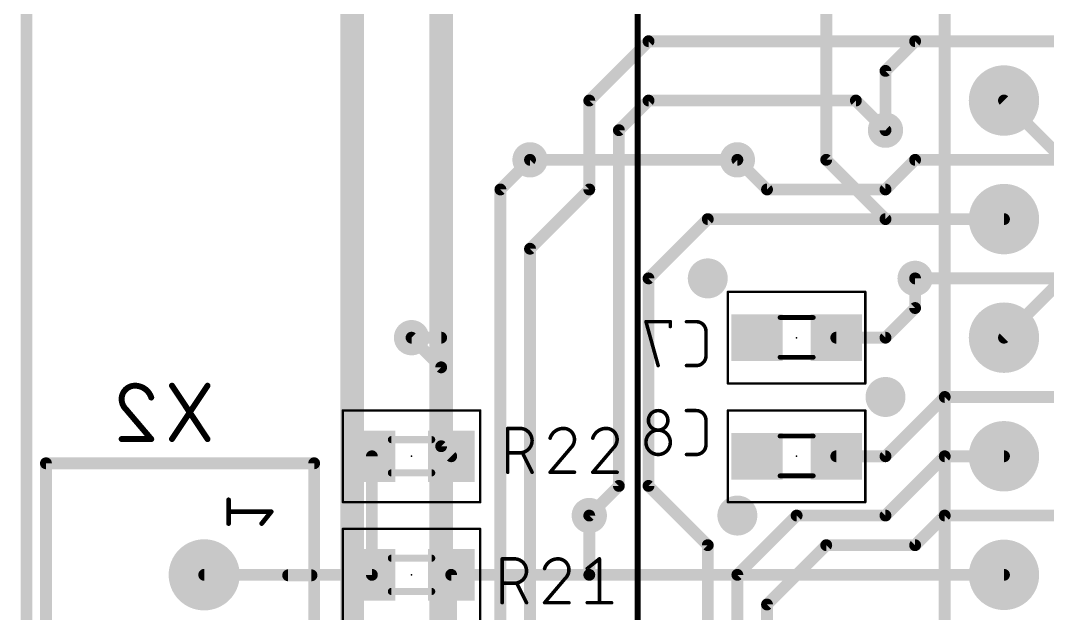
# Model space of a CAD drawing. Extents: x -10 to 79, y 9 to 113.
# Drawn here: x -10.29 to 11.73, y 80.45 to 93.15 of the extents above; entities that cross this region are included whole.
import ezdxf

# ---------------------------------------------------------------- set-up
doc = ezdxf.new("R2010")
doc.units = 0
for name, color, linetype in [('1', 12, 'CONTINUOUS'), ('16', 132, 'CONTINUOUS'), ('17', 110, 'CONTINUOUS'), ('18', 110, 'CONTINUOUS'), ('20', 31, 'CONTINUOUS'), ('21', 253, 'CONTINUOUS'), ('22', 253, 'CONTINUOUS'), ('23', 53, 'CONTINUOUS'), ('24', 53, 'CONTINUOUS'), ('25', 253, 'CONTINUOUS'), ('26', 253, 'CONTINUOUS'), ('39', 12, 'CONTINUOUS'), ('40', 132, 'CONTINUOUS'), ('51', 253, 'CONTINUOUS'), ('52', 253, 'CONTINUOUS')]:
    doc.layers.add(name, color=color, linetype=linetype)

# ---------------------------------------------------------------- blocks, each defined once
blk = doc.blocks.new('RECT')
blk.add_solid([(-0.5, -0.5), (0.5, -0.5), (-0.5, 0.5), (0.5, 0.5)])
blk = doc.blocks.new('ROUNDP')
at = {"const_width": 0.5}
blk.add_lwpolyline([(0, -0.25, 1), (0, 0.25, 1), (0, -0.25)], format="xyb", dxfattribs=at)
blk = doc.blocks.new('ROUNDV')
at = {"const_width": 0.5}
blk.add_lwpolyline([(0, -0.25, 1), (0, 0.25, 1), (0, -0.25)], format="xyb", dxfattribs=at)

msp = doc.modelspace()

# ---------------------------------------------------------------- linework, layer by layer
at = {"layer": '1', "const_width": 0.254}
for points in [[(-10.16, 22.86), (-10.16, 113.03)], [(6.985, 90.17), (6.985, 99.06)], [(8.255, 92.075), (8.89, 92.71)], [(8.89, 92.71), (13.97, 92.71)], [(8.255, 90.805), (8.255, 92.075)], [(10.795, 91.44), (12.065, 90.17)], [(0.635, 90.17), (5.08, 90.17)], [(8.255, 88.9), (6.985, 90.17)], [(10.795, 88.9), (8.255, 88.9)], [(15.24, 87.63), (8.89, 87.63)], [(-1.27, 85.725), (-1.905, 86.36)], [(-1.27, 84.035), (-1.27, 85.725)], [(-1.055, 83.82), (-1.27, 84.035)], [(-2.755, 81.28), (-2.755, 83.82)], [(1.905, 82.55), (1.905, 81.28)], [(-6.35, 81.28), (-2.755, 81.28)], [(-1.055, 78.74), (-1.055, 81.28)], [(1.905, 81.28), (-1.055, 81.28)], [(10.795, 81.28), (1.905, 81.28)]]:
    msp.add_lwpolyline(points, dxfattribs=at)
at = {"layer": '1', "const_width": 0.127}
for points in [[(8.89, 92.7735, 1), (8.89, 92.6465)], [(8.9349, 92.6651, 1), (8.8451, 92.7549)], [(8.3185, 92.075, 1), (8.1915, 92.075)], [(8.2101, 92.1199, 1), (8.2999, 92.0301)], [(10.8399, 91.4849, 1), (10.7501, 91.3951)], [(8.1915, 90.805, 1), (8.3185, 90.805)], [(0.635, 90.2335, 1), (0.635, 90.1065)], [(5.08, 90.1065, 1), (5.08, 90.2335)], [(7.0299, 90.2149, 1), (6.9401, 90.1251)], [(6.9215, 90.17, 1), (7.0485, 90.17)], [(8.255, 88.9635, 1), (8.255, 88.8365)], [(8.2101, 88.8551, 1), (8.2999, 88.9449)], [(10.795, 88.8365, 1), (10.795, 88.9635)], [(8.89, 87.6935, 1), (8.89, 87.5665)], [(-1.8601, 86.4049, 1), (-1.9499, 86.3151)], [(-1.2065, 85.725, 1), (-1.3335, 85.725)], [(-1.3149, 85.6801, 1), (-1.2251, 85.7699)], [(-1.2251, 84.0799, 1), (-1.3149, 83.9901)], [(-1.3335, 84.035, 1), (-1.2065, 84.035)], [(-2.6915, 83.82, 1), (-2.8185, 83.82)], [(-1.0999, 83.7751, 1), (-1.0101, 83.8649)], [(1.9685, 82.55, 1), (1.8415, 82.55)], [(-6.35, 81.3435, 1), (-6.35, 81.2165)], [(-2.8185, 81.28, 1), (-2.6915, 81.28)], [(-2.755, 81.2165, 1), (-2.755, 81.3435)], [(-0.9915, 81.28, 1), (-1.1185, 81.28)], [(-1.055, 81.3435, 1), (-1.055, 81.2165)], [(1.905, 81.3435, 1), (1.905, 81.2165)], [(1.8415, 81.28, 1), (1.9685, 81.28)], [(1.905, 81.2165, 1), (1.905, 81.3435)], [(10.795, 81.2165, 1), (10.795, 81.3435)]]:
    msp.add_lwpolyline(points, format="xyb", dxfattribs=at)
at = {"layer": '16'}
for points, const_width in [([(-10.16, 22.86), (-10.16, 113.03)], 0.254), ([(-3.175, 68.58), (-3.175, 96.52)], 0.508), ([(-1.27, 86.36), (-1.27, 95.885)], 0.508), ([(1.905, 91.44), (3.175, 92.71)], 0.254), ([(3.175, 92.71), (13.97, 92.71)], 0.254), ([(1.905, 89.535), (1.905, 91.44)], 0.254), ([(2.54, 90.805), (3.175, 91.44)], 0.254), ([(3.175, 91.44), (7.62, 91.44)], 0.254), ([(7.62, 91.44), (8.255, 90.805)], 0.254), ([(2.54, 83.185), (2.54, 90.805)], 0.254), ([(0, 89.535), (0.635, 90.17)], 0.254), ([(5.715, 89.535), (5.08, 90.17)], 0.254), ([(8.89, 90.17), (8.255, 89.535)], 0.254), ([(13.6701, 90.17), (8.89, 90.17)], 0.254), ([(0, 64.135), (0, 89.535)], 0.254), ([(0.635, 88.265), (1.905, 89.535)], 0.254), ([(8.255, 89.535), (5.715, 89.535)], 0.254), ([(3.175, 87.63), (4.445, 88.9)], 0.254), ([(4.445, 88.9), (10.795, 88.9)], 0.254), ([(0.635, 68.58), (0.635, 88.265)], 0.254), ([(3.175, 83.185), (3.175, 87.63)], 0.254), ([(8.89, 87.63), (8.89, 86.995)], 0.254), ([(12.065, 87.63), (10.795, 86.36)], 0.254), ([(8.89, 86.995), (8.255, 86.36)], 0.254), ([(-1.27, 86.36), (-1.27, 77.47)], 0.508), ([(-1.905, 86.36), (-1.27, 86.36)], 0.254), ([(8.255, 86.36), (7.2, 86.36)], 0.254), ([(9.525, 85.09), (8.255, 83.82)], 0.254), ([(15.24, 85.09), (9.525, 85.09)], 0.254), ([(8.255, 83.82), (7.2, 83.82)], 0.254), ([(9.525, 83.82), (8.255, 82.55)], 0.254), ([(10.795, 83.82), (9.525, 83.82)], 0.254), ([(1.905, 82.55), (2.54, 83.185)], 0.254), ([(3.175, 83.185), (4.445, 81.915)], 0.254), ([(6.35, 82.55), (5.08, 81.28)], 0.254), ([(8.255, 82.55), (6.35, 82.55)], 0.254), ([(9.525, 82.55), (8.89, 81.915)], 0.254), ([(12.065, 82.55), (9.525, 82.55)], 0.254), ([(4.445, 81.915), (4.445, 79.375)], 0.254), ([(6.985, 81.915), (5.715, 80.645)], 0.254), ([(8.89, 81.915), (6.985, 81.915)], 0.254), ([(5.08, 81.28), (5.08, 78.74)], 0.254), ([(5.715, 67.31), (5.715, 80.645)], 0.254)]:
    msp.add_lwpolyline(points, dxfattribs=dict(at, const_width=const_width))
for points, const_width in [([(3.175, 92.7735, 1), (3.175, 92.6465)], 0.127), ([(3.2199, 92.6651, 1), (3.1301, 92.7549)], 0.127), ([(1.9685, 91.44, 1), (1.8415, 91.44)], 0.127), ([(1.8601, 91.4849, 1), (1.9499, 91.3951)], 0.127), ([(3.175, 91.5035, 1), (3.175, 91.3765)], 0.127), ([(3.2199, 91.3951, 1), (3.1301, 91.4849)], 0.127), ([(7.6649, 91.4849, 1), (7.5751, 91.3951)], 0.127), ([(7.62, 91.3765, 1), (7.62, 91.5035)], 0.127), ([(2.6035, 90.805, 1), (2.4765, 90.805)], 0.127), ([(2.4951, 90.8499, 1), (2.5849, 90.7601)], 0.127), ([(8.2101, 90.7601, 1), (8.2999, 90.8499)], 0.127), ([(0.6799, 90.1251, 1), (0.5901, 90.2149)], 0.127), ([(5.1249, 90.2149, 1), (5.0351, 90.1251)], 0.127), ([(8.89, 90.2335, 1), (8.89, 90.1065)], 0.127), ([(8.9349, 90.1251, 1), (8.8451, 90.2149)], 0.127), ([(0.0635, 89.535, 1), (-0.0635, 89.535)], 0.127), ([(-0.0449, 89.5799, 1), (0.0449, 89.4901)], 0.127), ([(1.8415, 89.535, 1), (1.9685, 89.535)], 0.127), ([(1.9499, 89.4901, 1), (1.8601, 89.5799)], 0.127), ([(5.715, 89.5985, 1), (5.715, 89.4715)], 0.127), ([(5.6701, 89.4901, 1), (5.7599, 89.5799)], 0.127), ([(8.2101, 89.5799, 1), (8.2999, 89.4901)], 0.127), ([(8.255, 89.4715, 1), (8.255, 89.5985)], 0.127), ([(4.445, 88.9635, 1), (4.445, 88.8365)], 0.127), ([(4.4899, 88.8551, 1), (4.4001, 88.9449)], 0.127), ([(10.795, 88.8365, 1), (10.795, 88.9635)], 0.127), ([(0.6985, 88.265, 1), (0.5715, 88.265)], 0.127), ([(0.5901, 88.3099, 1), (0.6799, 88.2201)], 0.127), ([(3.2385, 87.63, 1), (3.1115, 87.63)], 0.127), ([(3.1301, 87.6749, 1), (3.2199, 87.5851)], 0.127), ([(8.9535, 87.63, 1), (8.8265, 87.63)], 0.127), ([(8.8265, 86.995, 1), (8.9535, 86.995)], 0.127), ([(8.9349, 86.9501, 1), (8.8451, 87.0399)], 0.127), ([(-1.143, 86.36, 1), (-1.397, 86.36)], 0.254), ([(-1.905, 86.4235, 1), (-1.905, 86.2965)], 0.127), ([(-1.397, 86.36, 1), (-1.143, 86.36)], 0.254), ([(-1.27, 86.2965, 1), (-1.27, 86.4235)], 0.127), ([(7.2, 86.4235, 1), (7.2, 86.2965)], 0.127), ([(8.2101, 86.4049, 1), (8.2999, 86.3151)], 0.127), ([(8.255, 86.2965, 1), (8.255, 86.4235)], 0.127), ([(10.7501, 86.4049, 1), (10.8399, 86.3151)], 0.127), ([(9.525, 85.1535, 1), (9.525, 85.0265)], 0.127), ([(9.5699, 85.0451, 1), (9.4801, 85.1349)], 0.127), ([(7.2, 83.8835, 1), (7.2, 83.7565)], 0.127), ([(8.2101, 83.8649, 1), (8.2999, 83.7751)], 0.127), ([(8.255, 83.7565, 1), (8.255, 83.8835)], 0.127), ([(9.525, 83.8835, 1), (9.525, 83.7565)], 0.127), ([(9.5699, 83.7751, 1), (9.4801, 83.8649)], 0.127), ([(10.795, 83.7565, 1), (10.795, 83.8835)], 0.127), ([(2.4765, 83.185, 1), (2.6035, 83.185)], 0.127), ([(2.5849, 83.1401, 1), (2.4951, 83.2299)], 0.127), ([(3.2199, 83.2299, 1), (3.1301, 83.1401)], 0.127), ([(3.1115, 83.185, 1), (3.2385, 83.185)], 0.127), ([(1.8601, 82.5949, 1), (1.9499, 82.5051)], 0.127), ([(6.35, 82.6135, 1), (6.35, 82.4865)], 0.127), ([(6.3949, 82.5051, 1), (6.3051, 82.5949)], 0.127), ([(8.2101, 82.5949, 1), (8.2999, 82.5051)], 0.127), ([(8.255, 82.4865, 1), (8.255, 82.6135)], 0.127), ([(9.525, 82.6135, 1), (9.525, 82.4865)], 0.127), ([(9.5699, 82.5051, 1), (9.4801, 82.5949)], 0.127), ([(4.5085, 81.915, 1), (4.3815, 81.915)], 0.127), ([(4.4001, 81.8701, 1), (4.4899, 81.9599)], 0.127), ([(6.985, 81.9785, 1), (6.985, 81.8515)], 0.127), ([(7.0299, 81.8701, 1), (6.9401, 81.9599)], 0.127), ([(8.8451, 81.9599, 1), (8.9349, 81.8701)], 0.127), ([(8.89, 81.8515, 1), (8.89, 81.9785)], 0.127), ([(5.1435, 81.28, 1), (5.0165, 81.28)], 0.127), ([(5.0351, 81.3249, 1), (5.1249, 81.2351)], 0.127), ([(5.7785, 80.645, 1), (5.6515, 80.645)], 0.127), ([(5.6701, 80.6899, 1), (5.7599, 80.6001)], 0.127)]:
    msp.add_lwpolyline(points, format="xyb", dxfattribs=dict(at, const_width=const_width))
at = {"layer": '20', "const_width": 0.254}
msp.add_lwpolyline([(-10.16, 22.86), (-10.16, 113.03)], dxfattribs=at)
at = {"layer": '21', "const_width": 0.127}
msp.add_lwpolyline([(2.94, 35.25), (2.94, 112.324)], dxfattribs=at)
at = {"layer": '22', "const_width": 0.254}
for points in [[(9.525, 64.77), (9.525, 104.14)], [(-9.7425, 71.27), (-9.7425, 83.67)], [(-9.7425, 83.67), (-3.9925, 83.67)], [(-3.9925, 83.67), (-3.9925, 71.27)], [(-4.05, 81.27), (-4.55, 81.27)]]:
    msp.add_lwpolyline(points, dxfattribs=at)
at = {"layer": '22', "const_width": 0.127}
for points in [[(-9.679, 83.67, 1), (-9.806, 83.67)], [(-9.7425, 83.7335, 1), (-9.7425, 83.6065)], [(-3.929, 83.67, 1), (-4.056, 83.67)], [(-3.9925, 83.6065, 1), (-3.9925, 83.7335)], [(-4.55, 81.3335, 1), (-4.55, 81.2065)], [(-4.05, 81.2065, 1), (-4.05, 81.3335)]]:
    msp.add_lwpolyline(points, format="xyb", dxfattribs=at)
at = {"layer": '23'}
for p in [(-1.905, 83.82), (-1.905, 81.28)]:
    msp.add_point(p, dxfattribs=at)
at = {"layer": '24'}
for p in [(6.35, 86.36), (6.35, 83.82)]:
    msp.add_point(p, dxfattribs=at)
at = {"layer": '25', "const_width": 0.0762}
for points in [[(0.1567, 83.4771), (0.1567, 84.4169)], [(0.1567, 84.4169), (0.4178, 84.4169)], [(0.4178, 83.8948), (0.1567, 83.8948)], [(0.6788, 83.4771), (0.47, 83.8948)], [(1.5092, 83.9992), (1.0654, 83.4771)], [(2.4236, 83.9992), (1.9798, 83.4771)], [(1.0654, 83.4771), (1.5875, 83.4771)], [(1.9798, 83.4771), (2.5019, 83.4771)], [(0.0381, 80.6831), (0.0381, 81.6229)], [(0.0381, 81.6229), (0.2992, 81.6229)], [(1.8612, 81.4141), (2.1222, 81.6229)], [(2.1222, 81.6229), (2.1222, 80.6831)], [(1.3906, 81.2052), (0.9468, 80.6831)], [(0.2992, 81.1008), (0.0381, 81.1008)], [(0.5602, 80.6831), (0.3514, 81.1008)], [(0.9468, 80.6831), (1.4689, 80.6831)], [(1.8612, 80.6831), (2.3833, 80.6831)]]:
    msp.add_lwpolyline(points, dxfattribs=at)
at = {"layer": '25'}
for points, const_width in [([(0.1758, 84.4169, 1), (0.1377, 84.4169)], 0.0381), ([(0.1567, 84.4359, 1), (0.1567, 84.3979)], 0.0381), ([(0.4178, 83.8948, 1), (0.4178, 84.4169)], 0.0762), ([(0.4178, 84.4359, 1), (0.4178, 84.3979)], 0.0381), ([(0.4178, 84.3979, 1), (0.4178, 84.4359)], 0.0381), ([(1.3526, 84.4169, 0.3252), (1.0654, 84.2081)], 0.0762), ([(1.5875, 84.182, 0.4142), (1.3526, 84.4169)], 0.0762), ([(1.3526, 84.4359, 1), (1.3526, 84.3979)], 0.0381), ([(1.3526, 84.3979, 1), (1.3526, 84.4359)], 0.0381), ([(2.267, 84.4169, 0.3252), (1.9798, 84.2081)], 0.0762), ([(2.5019, 84.182, 0.4142), (2.267, 84.4169)], 0.0762), ([(2.267, 84.4359, 1), (2.267, 84.3979)], 0.0381), ([(2.267, 84.3979, 1), (2.2669, 84.4359)], 0.0381), ([(1.0473, 84.2139, 1), (1.0835, 84.2022)], 0.0381), ([(1.5092, 83.9992, 0.2052), (1.5875, 84.182)], 0.0762), ([(1.6066, 84.1819, 1), (1.5685, 84.182)], 0.0381), ([(1.5685, 84.182, 1), (1.6066, 84.182)], 0.0381), ([(1.9617, 84.2139, 1), (1.9979, 84.2022)], 0.0381), ([(2.4236, 83.9992, 0.2052), (2.5019, 84.182)], 0.0762), ([(2.5209, 84.1819, 1), (2.4829, 84.182)], 0.0381), ([(2.4829, 84.182, 1), (2.521, 84.182)], 0.0381), ([(0.1567, 83.9138, 1), (0.1567, 83.8757)], 0.0381), ([(0.4178, 83.9138, 1), (0.4178, 83.8757)], 0.0381), ([(0.4178, 83.8757, 1), (0.4178, 83.9138)], 0.0381), ([(0.487, 83.9033, 1), (0.4529, 83.8863)], 0.0381), ([(1.496, 84.013, 1), (1.5223, 83.9854)], 0.0381), ([(1.5237, 83.9869, 1), (1.4947, 84.0115)], 0.0381), ([(2.4104, 84.013, 1), (2.4367, 83.9854)], 0.0381), ([(2.4381, 83.9869, 1), (2.4091, 84.0115)], 0.0381), ([(0.1377, 83.4771, 1), (0.1758, 83.4771)], 0.0381), ([(0.6618, 83.4686, 1), (0.6959, 83.4856)], 0.0381), ([(1.0654, 83.4962, 1), (1.0654, 83.4581)], 0.0381), ([(1.0509, 83.4894, 1), (1.0799, 83.4648)], 0.0381), ([(1.5875, 83.4581, 1), (1.5875, 83.4962)], 0.0381), ([(1.9798, 83.4962, 1), (1.9798, 83.4581)], 0.0381), ([(1.9653, 83.4894, 1), (1.9943, 83.4648)], 0.0381), ([(2.5019, 83.4581, 1), (2.5019, 83.4962)], 0.0381), ([(0.0381, 81.6419, 1), (0.0381, 81.6039)], 0.0381), ([(0.0572, 81.6229, 1), (0.0191, 81.6229)], 0.0381), ([(0.2992, 81.1008, 1), (0.2992, 81.6229)], 0.0762), ([(0.2992, 81.6419, 1), (0.2992, 81.6039)], 0.0381), ([(0.2992, 81.6039, 1), (0.2992, 81.6419)], 0.0381), ([(1.234, 81.6229, 0.3252), (0.9468, 81.4141)], 0.0762), ([(1.4689, 81.388, 0.4142), (1.234, 81.6229)], 0.0762), ([(1.234, 81.6419, 1), (1.234, 81.6039)], 0.0381), ([(1.234, 81.6039, 1), (1.2339, 81.6419)], 0.0381), ([(2.1413, 81.6229, 1), (2.1032, 81.6229)], 0.0381), ([(2.1341, 81.608, 1), (2.1103, 81.6378)], 0.0381), ([(0.9287, 81.4199, 1), (0.9649, 81.4082)], 0.0381), ([(1.3774, 81.219, 1), (1.4037, 81.1914)], 0.0381), ([(1.3906, 81.2052, 0.2052), (1.4689, 81.388)], 0.0762), ([(1.4051, 81.1929, 1), (1.3761, 81.2175)], 0.0381), ([(1.4879, 81.3879, 1), (1.4499, 81.388)], 0.0381), ([(1.4499, 81.388, 1), (1.488, 81.388)], 0.0381), ([(1.8493, 81.4289, 1), (1.8731, 81.3992)], 0.0381), ([(0.0381, 81.1198, 1), (0.0381, 81.0817)], 0.0381), ([(0.2992, 81.1198, 1), (0.2992, 81.0817)], 0.0381), ([(0.2992, 81.0817, 1), (0.2992, 81.1198)], 0.0381), ([(0.3684, 81.1093, 1), (0.3343, 81.0923)], 0.0381), ([(0.0191, 80.6831, 1), (0.0572, 80.6831)], 0.0381), ([(0.5432, 80.6746, 1), (0.5772, 80.6916)], 0.0381), ([(0.9468, 80.7022, 1), (0.9468, 80.6641)], 0.0381), ([(0.9323, 80.6954, 1), (0.9613, 80.6708)], 0.0381), ([(1.4689, 80.6641, 1), (1.4689, 80.7022)], 0.0381), ([(1.8612, 80.7022, 1), (1.8612, 80.6641)], 0.0381), ([(2.1032, 80.6831, 1), (2.1413, 80.6831)], 0.0381), ([(2.3833, 80.6641, 1), (2.3833, 80.7022)], 0.0381)]:
    msp.add_lwpolyline(points, format="xyb", dxfattribs=dict(at, const_width=const_width))
at = {"layer": '26'}
for points, const_width in [([(3.6423, 86.7029), (3.1202, 86.7029)], 0.0762), ([(3.1202, 86.7029), (3.3813, 85.7631)], 0.0762), ([(3.6423, 86.5985), (3.6423, 86.7029)], 0.0762), ([(4.1981, 86.7029), (3.9892, 86.7029)], 0.0762), ([(4.4069, 85.9719), (4.4069, 86.4941)], 0.0762), ([(3.9892, 85.7631), (4.1981, 85.7631)], 0.0762), ([(-6.2785, 84.1885), (-7.0405, 85.3315)], 0.127), ([(-6.2785, 85.3315), (-7.0405, 84.1885)], 0.127), ([(-8.0248, 84.8235), (-7.485, 84.1885)], 0.127), ([(4.1981, 84.7979), (3.9892, 84.7979)], 0.0762), ([(4.4069, 84.0669), (4.4069, 84.5891)], 0.0762), ([(-7.485, 84.1885), (-8.12, 84.1885)], 0.127), ([(3.9892, 83.8581), (4.1981, 83.8581)], 0.0762)]:
    msp.add_lwpolyline(points, dxfattribs=dict(at, const_width=const_width))
for points, const_width in [([(3.1202, 86.7219, 1), (3.1202, 86.6839)], 0.0381), ([(3.1386, 86.708, 1), (3.1019, 86.6978)], 0.0381), ([(3.6614, 86.7029, 1), (3.6233, 86.7029)], 0.0381), ([(3.6423, 86.6839, 1), (3.6423, 86.7219)], 0.0381), ([(3.9892, 86.7219, 1), (3.9892, 86.6839)], 0.0381), ([(4.4069, 86.4941, 0.4142), (4.1981, 86.7029)], 0.0762), ([(4.1981, 86.7219, 1), (4.1981, 86.6838)], 0.0381), ([(4.1981, 86.6839, 1), (4.1981, 86.7219)], 0.0381), ([(3.6233, 86.5985, 1), (3.6614, 86.5985)], 0.0381), ([(4.426, 86.4941, 1), (4.3879, 86.4941)], 0.0381), ([(4.3879, 86.4941, 1), (4.426, 86.4941)], 0.0381), ([(4.1981, 85.7631, 0.4142), (4.4069, 85.9719)], 0.0762), ([(4.426, 85.9719, 1), (4.3879, 85.9719)], 0.0381), ([(4.3879, 85.9719, 1), (4.426, 85.9719)], 0.0381), ([(3.3629, 85.758, 1), (3.3996, 85.7682)], 0.0381), ([(3.9892, 85.7822, 1), (3.9892, 85.7441)], 0.0381), ([(4.1981, 85.7822, 1), (4.1981, 85.7441)], 0.0381), ([(4.1981, 85.7441, 1), (4.1981, 85.7822)], 0.0381), ([(-7.8342, 85.3315, 0.4142), (-8.12, 85.0457)], 0.127), ([(-7.8343, 85.3633, 1), (-7.8342, 85.2998)], 0.0635), ([(-7.485, 85.0775, 0.3252), (-7.8342, 85.3315)], 0.127), ([(-7.8342, 85.2998, 1), (-7.8342, 85.3633)], 0.0635), ([(-7.0141, 85.3491, 1), (-7.0669, 85.3139)], 0.0635), ([(-6.2521, 85.3139, 1), (-6.3049, 85.3491)], 0.0635), ([(-8.12, 85.0457, 0.2053), (-8.0248, 84.8235)], 0.127), ([(-8.0883, 85.0457, 1), (-8.1517, 85.0458)], 0.0635), ([(-8.1518, 85.0457, 1), (-8.0883, 85.0457)], 0.0635), ([(-7.5152, 85.0677, 1), (-7.4548, 85.0873)], 0.0635), ([(-8.0006, 84.8441, 1), (-8.0489, 84.8029)], 0.0635), ([(-8.0466, 84.8005, 1), (-8.0029, 84.8465)], 0.0635), ([(3.5901, 84.5891, 1), (3.1724, 84.5891)], 0.0762), ([(3.9892, 84.8169, 1), (3.9892, 84.7789)], 0.0381), ([(4.4069, 84.5891, 0.4142), (4.1981, 84.7979)], 0.0762), ([(4.1981, 84.8169, 1), (4.1981, 84.7788)], 0.0381), ([(4.1981, 84.7789, 1), (4.1981, 84.8169)], 0.0381), ([(3.1724, 84.5891, 1), (3.5901, 84.5891)], 0.0762), ([(3.1915, 84.5891, 1), (3.1534, 84.5891)], 0.0381), ([(3.1534, 84.5891, 1), (3.1915, 84.5891)], 0.0381), ([(3.6092, 84.5891, 1), (3.5711, 84.5891)], 0.0381), ([(3.5711, 84.5891, 1), (3.6092, 84.5891)], 0.0381), ([(4.426, 84.5891, 1), (4.3879, 84.5891)], 0.0381), ([(4.3879, 84.5891, 1), (4.426, 84.5891)], 0.0381), ([(3.6423, 84.1192, 1), (3.1202, 84.1192)], 0.0762), ([(-8.12, 84.2203, 1), (-8.12, 84.1568)], 0.0635), ([(-7.5092, 84.1679, 1), (-7.4608, 84.2091)], 0.0635), ([(-7.485, 84.1568, 1), (-7.485, 84.2203)], 0.0635), ([(-7.0669, 84.2061, 1), (-7.0141, 84.1709)], 0.0635), ([(-6.3049, 84.1709, 1), (-6.2521, 84.2061)], 0.0635), ([(3.1202, 84.1192, 1), (3.6423, 84.1192)], 0.0762), ([(3.1393, 84.1192, 1), (3.1012, 84.1192)], 0.0381), ([(3.1012, 84.1192, 1), (3.1393, 84.1192)], 0.0381), ([(3.6614, 84.1192, 1), (3.6233, 84.1192)], 0.0381), ([(3.6233, 84.1192, 1), (3.6614, 84.1192)], 0.0381), ([(4.1981, 83.8581, 0.4142), (4.4069, 84.0669)], 0.0762), ([(4.426, 84.0669, 1), (4.3879, 84.0669)], 0.0381), ([(3.9892, 83.8772, 1), (3.9892, 83.8391)], 0.0381), ([(4.1981, 83.8772, 1), (4.1981, 83.8391)], 0.0381), ([(4.1981, 83.8391, 1), (4.1981, 83.8772)], 0.0381), ([(4.3879, 84.0669, 1), (4.426, 84.0669)], 0.0381)]:
    msp.add_lwpolyline(points, format="xyb", dxfattribs=dict(at, const_width=const_width))
at = {"layer": '39', "const_width": 0.0508}
for points in [[(-3.378, 84.803), (-0.432, 84.803)], [(-3.378, 82.837), (-3.378, 84.803)], [(-0.432, 84.803), (-0.432, 82.837)], [(-0.432, 82.837), (-3.378, 82.837)], [(-3.378, 80.297), (-3.378, 82.263)], [(-3.378, 82.263), (-0.432, 82.263)], [(-0.432, 82.263), (-0.432, 80.297)]]:
    msp.add_lwpolyline(points, dxfattribs=at)
at = {"layer": '39', "const_width": 0.0254}
for points in [[(-3.378, 84.8157, 1), (-3.378, 84.7903)], [(-3.3653, 84.803, 1), (-3.3907, 84.803)], [(-0.4193, 84.803, 1), (-0.4447, 84.803)], [(-0.432, 84.7903, 1), (-0.432, 84.8157)], [(-3.378, 82.8497, 1), (-3.378, 82.8243)], [(-3.3907, 82.837, 1), (-3.3653, 82.837)], [(-0.4447, 82.837, 1), (-0.4193, 82.837)], [(-0.432, 82.8243, 1), (-0.432, 82.8497)], [(-3.3653, 82.263, 1), (-3.3907, 82.263)], [(-3.378, 82.2757, 1), (-3.378, 82.2503)], [(-0.4193, 82.263, 1), (-0.4447, 82.263)], [(-0.432, 82.2503, 1), (-0.432, 82.2757)]]:
    msp.add_lwpolyline(points, format="xyb", dxfattribs=at)
at = {"layer": '40', "const_width": 0.0508}
for points in [[(7.823, 87.343), (4.877, 87.343)], [(4.877, 87.343), (4.877, 85.377)], [(7.823, 85.377), (7.823, 87.343)], [(4.877, 85.377), (7.823, 85.377)], [(7.823, 84.803), (4.877, 84.803)], [(4.877, 84.803), (4.877, 82.837)], [(7.823, 82.837), (7.823, 84.803)], [(4.877, 82.837), (7.823, 82.837)]]:
    msp.add_lwpolyline(points, dxfattribs=at)
at = {"layer": '40', "const_width": 0.0254}
for points in [[(4.877, 87.3557, 1), (4.877, 87.3303)], [(4.8897, 87.343, 1), (4.8643, 87.343)], [(7.8357, 87.343, 1), (7.8103, 87.343)], [(7.823, 87.3303, 1), (7.823, 87.3557)], [(4.877, 85.3897, 1), (4.877, 85.3643)], [(4.8643, 85.377, 1), (4.8897, 85.377)], [(7.8103, 85.377, 1), (7.8357, 85.377)], [(7.823, 85.3643, 1), (7.823, 85.3897)], [(4.877, 84.8157, 1), (4.877, 84.7903)], [(4.8897, 84.803, 1), (4.8643, 84.803)], [(7.8357, 84.803, 1), (7.8103, 84.803)], [(7.823, 84.7903, 1), (7.823, 84.8157)], [(4.877, 82.8497, 1), (4.877, 82.8243)], [(4.8643, 82.837, 1), (4.8897, 82.837)], [(7.8103, 82.837, 1), (7.8357, 82.837)], [(7.823, 82.8243, 1), (7.823, 82.8497)]]:
    msp.add_lwpolyline(points, format="xyb", dxfattribs=at)
at = {"layer": '51', "const_width": 0.1524}
for points in [[(-1.473, 84.176), (-2.337, 84.176)], [(-2.337, 83.464), (-1.473, 83.464)], [(-1.473, 81.636), (-2.337, 81.636)], [(-2.337, 80.924), (-1.473, 80.924)]]:
    msp.add_lwpolyline(points, dxfattribs=at)
at = {"layer": '51', "const_width": 0.0762}
for points in [[(-2.337, 84.2141, 1), (-2.337, 84.1379)], [(-1.473, 84.1379, 1), (-1.473, 84.2141)], [(-2.337, 83.5021, 1), (-2.337, 83.4259)], [(-1.473, 83.4259, 1), (-1.473, 83.5021)], [(-2.337, 81.6741, 1), (-2.337, 81.5979)], [(-1.473, 81.5979, 1), (-1.473, 81.6741)], [(-2.337, 80.9621, 1), (-2.337, 80.8859)], [(-1.473, 80.8859, 1), (-1.473, 80.9621)]]:
    msp.add_lwpolyline(points, format="xyb", dxfattribs=at)
at = {"layer": '52', "const_width": 0.1016}
for points in [[(6.706, 86.792), (5.994, 86.792)], [(6.706, 85.941), (5.994, 85.941)], [(6.706, 84.252), (5.994, 84.252)], [(6.706, 83.401), (5.994, 83.401)], [(-5.8277, 82.3787), (-5.8277, 82.8867)], [(-4.9133, 82.6327), (-5.8277, 82.6327)], [(-5.1165, 82.3787), (-4.9133, 82.6327)]]:
    msp.add_lwpolyline(points, dxfattribs=at)
at = {"layer": '52', "const_width": 0.0508}
for points in [[(5.994, 86.8174, 1), (5.994, 86.7666)], [(6.706, 86.7666, 1), (6.706, 86.8174)], [(5.994, 85.9664, 1), (5.994, 85.9156)], [(6.706, 85.9156, 1), (6.706, 85.9664)], [(5.994, 84.2774, 1), (5.994, 84.2266)], [(6.706, 84.2266, 1), (6.706, 84.2774)], [(5.994, 83.4264, 1), (5.994, 83.3756)], [(6.706, 83.3756, 1), (6.706, 83.4264)], [(-5.8023, 82.8867, 1), (-5.8531, 82.8867)], [(-5.8277, 82.6581, 1), (-5.8277, 82.6073)], [(-4.8935, 82.6168, 1), (-4.9331, 82.6486)], [(-4.9133, 82.6073, 1), (-4.9133, 82.6581)], [(-5.8531, 82.3787, 1), (-5.8023, 82.3787)], [(-5.1363, 82.3946, 1), (-5.0967, 82.3628)]]:
    msp.add_lwpolyline(points, format="xyb", dxfattribs=at)

# ---------------------------------------------------------------- block references
at = {"layer": '1', "yscale": 1.1}
for p in [(-2.755, 83.82), (-1.055, 83.82)]:
    msp.add_blockref('RECT', p, dxfattribs=at)
at = {"layer": '1', "yscale": 1.1, "rotation": 180}
for p in [(-2.755, 81.28), (-1.055, 81.28)]:
    msp.add_blockref('RECT', p, dxfattribs=at)
at = {"layer": '16', "xscale": 1.1, "rotation": 180}
for p in [(5.5, 86.36), (7.2, 86.36), (5.5, 83.82), (7.2, 83.82)]:
    msp.add_blockref('RECT', p, dxfattribs=at)
at = {"layer": '17', "xscale": 1.508, "yscale": 1.508}
for p in [(10.795, 91.44), (10.795, 91.44), (10.795, 88.9), (10.795, 88.9), (10.795, 86.36), (10.795, 86.36), (10.795, 83.82), (10.795, 83.82), (10.795, 81.28), (10.795, 81.28)]:
    msp.add_blockref('ROUNDP', p, dxfattribs=at)
at = {"layer": '17', "xscale": 1.524, "yscale": 1.524, "rotation": 180}
msp.add_blockref('ROUNDP', (-6.35, 81.28), dxfattribs=at)
msp.add_blockref('ROUNDP', (-6.35, 81.28), dxfattribs=at)
at = {"layer": '18'}
for p, xscale, yscale in [((8.255, 90.805), 0.7564, 0.7564), ((8.255, 90.805), 0.7564, 0.7564), ((0.635, 90.17), 0.7564, 0.7564), ((0.635, 90.17), 0.7564, 0.7564), ((5.08, 90.17), 0.7564, 0.7564), ((5.08, 90.17), 0.7564, 0.7564), ((4.445, 87.63), 0.8564, 0.8564), ((4.445, 87.63), 0.8564, 0.8564), ((8.89, 87.63), 0.7564, 0.7564), ((8.89, 87.63), 0.7564, 0.7564), ((-1.905, 86.36), 0.7564, 0.7564), ((-1.905, 86.36), 0.7564, 0.7564), ((8.255, 85.09), 0.8564, 0.8564), ((8.255, 85.09), 0.8564, 0.8564), ((1.905, 82.55), 0.7564, 0.7564), ((1.905, 82.55), 0.7564, 0.7564), ((5.08, 82.55), 0.8564, 0.8564), ((5.08, 82.55), 0.8564, 0.8564)]:
    msp.add_blockref('ROUNDV', p, dxfattribs=dict(at, xscale=xscale, yscale=yscale))
at = {"layer": '51', "xscale": 0.4064, "yscale": 0.8636}
for p in [(-2.54, 83.82), (-1.27, 83.82)]:
    msp.add_blockref('RECT', p, dxfattribs=at)
at = {"layer": '51', "xscale": 0.4064, "yscale": 0.8636, "rotation": 180}
for p in [(-2.54, 81.28), (-1.27, 81.28)]:
    msp.add_blockref('RECT', p, dxfattribs=at)
at = {"layer": '52', "xscale": 0.5001, "yscale": 0.95, "rotation": 180}
for p in [(5.7698, 86.3651), (6.9382, 86.3651), (5.7698, 83.8251), (6.9382, 83.8251)]:
    msp.add_blockref('RECT', p, dxfattribs=at)

doc.saveas('drawing.dxf')
